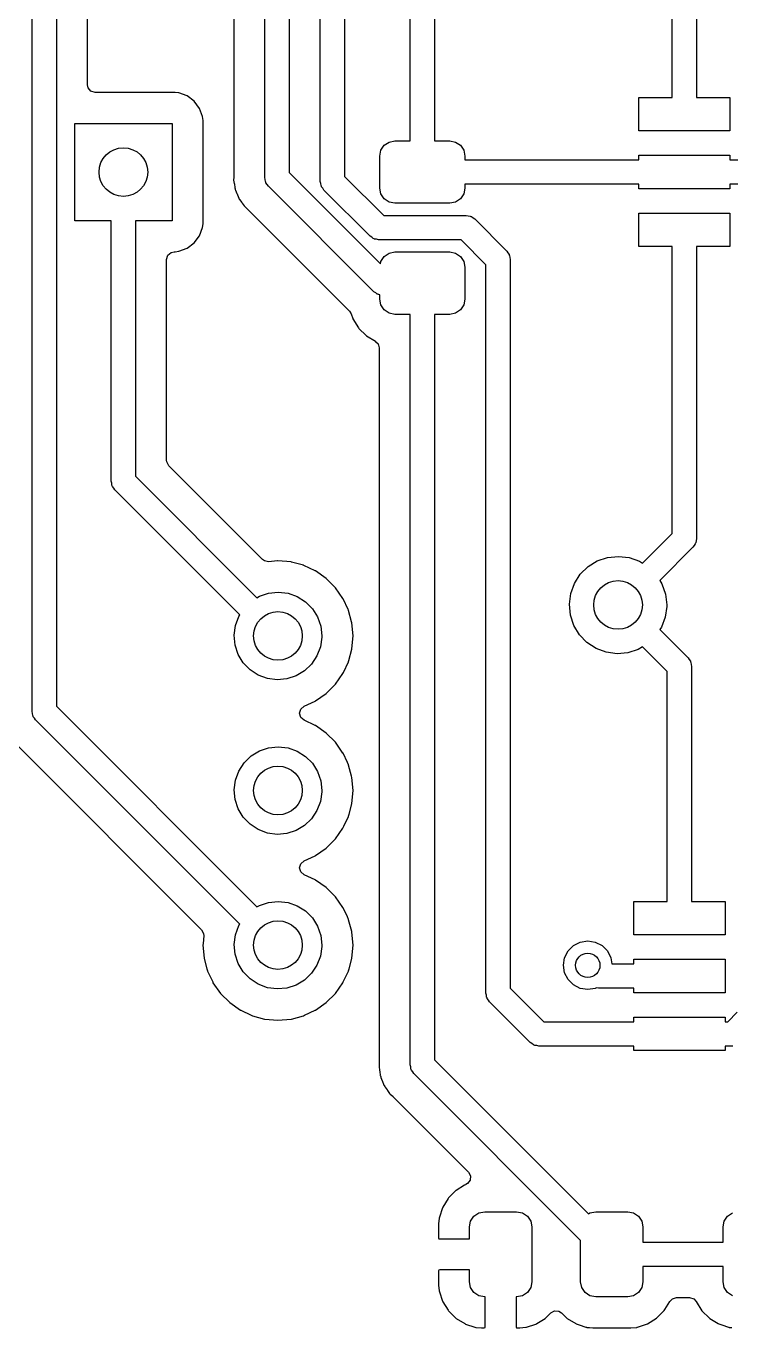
# Model space of a CAD drawing. Extents: x 61 to 228, y -146 to -45.
# Drawn here: x 183.38 to 194.96, y -125.82 to -104.43 of the extents above; entities that cross this region are included whole.
import ezdxf

# ---------------------------------------------------------------- set-up
doc = ezdxf.new("R2010")
doc.units = 0
doc.layers.add('BLACK', color=7, linetype='CONTINUOUS')

msp = doc.modelspace()

# ---------------------------------------------------------------- linework, layer by layer
at = {"layer": 'BLACK', "linetype": 'CONTINUOUS'}
for p, q in [((189.69, -106.318), (189.69, -95.96)), ((190.09, -95.96), (190.09, -106.318)), ((183.877, -97.6976), (183.877, -115.607)), ((183.477, -115.69), (183.477, -97.7805)), ((184.385, -105.396), (184.385, -99.629)), ((187.7, -100.886), (187.7, -106.837)), ((187.3, -106.919), (187.3, -100.969)), ((193.995, -105.605), (193.995, -101.907)), ((194.395, -101.825), (194.395, -105.605)), ((188.213, -106.985), (188.213, -103.519)), ((188.613, -103.519), (188.613, -106.902)), ((186.792, -104.154), (186.792, -106.891)), ((184.397, -105.448), (184.385, -105.396)), ((184.443, -105.502), (184.397, -105.448)), ((184.511, -105.522), (184.443, -105.502)), ((185.826, -105.522), (184.511, -105.522)), ((185.888, -105.529), (185.826, -105.522)), ((186.024, -105.58), (185.888, -105.529)), ((186.141, -105.667), (186.024, -105.58)), ((193.445, -106.155), (193.445, -105.605)), ((193.445, -105.605), (193.995, -105.605)), ((194.395, -105.605), (194.945, -105.605)), ((194.945, -105.605), (194.945, -106.155)), ((186.228, -105.784), (186.141, -105.667)), ((186.279, -105.92), (186.228, -105.784)), ((184.177, -107.63), (184.177, -106.03)), ((184.177, -106.03), (185.777, -106.03)), ((185.777, -106.03), (185.777, -107.63)), ((186.286, -105.982), (186.279, -105.92)), ((186.286, -107.679), (186.286, -105.982)), ((194.945, -106.155), (193.445, -106.155)), ((189.19, -106.568), (189.209, -106.472)), ((189.209, -106.472), (189.264, -106.391)), ((189.264, -106.391), (189.345, -106.337)), ((189.345, -106.337), (189.44, -106.318)), ((189.44, -106.318), (189.69, -106.318)), ((190.09, -106.318), (190.34, -106.318)), ((190.34, -106.318), (190.436, -106.337)), ((190.436, -106.337), (190.517, -106.391)), ((190.517, -106.391), (190.571, -106.472)), ((190.571, -106.472), (190.59, -106.568)), ((189.19, -107.093), (189.19, -106.568)), ((190.59, -106.568), (190.59, -106.63)), ((190.59, -106.63), (193.445, -106.63)), ((193.445, -106.63), (193.445, -106.555)), ((193.445, -106.555), (194.945, -106.555)), ((194.945, -106.555), (194.945, -106.63)), ((194.945, -106.63), (196.345, -106.63)), ((186.79, -106.922), (186.788, -106.957)), ((186.792, -106.899), (186.79, -106.922)), ((186.792, -106.891), (186.792, -106.899)), ((187.308, -106.952), (187.3, -106.919)), ((187.7, -106.837), (189.201, -108.338)), ((188.613, -106.902), (189.254, -107.543)), ((186.788, -106.957), (186.789, -106.964)), ((186.789, -106.964), (186.789, -106.964)), ((186.789, -106.964), (186.799, -107.02)), ((186.799, -107.02), (186.8, -107.026)), ((186.8, -107.026), (186.807, -107.09)), ((186.807, -107.09), (186.81, -107.097)), ((186.81, -107.097), (186.811, -107.099)), ((186.811, -107.099), (186.815, -107.116)), ((186.815, -107.116), (186.816, -107.118)), ((186.816, -107.118), (186.817, -107.126)), ((186.817, -107.126), (186.841, -107.18)), ((187.312, -106.985), (187.308, -106.952)), ((187.318, -106.995), (187.312, -106.985)), ((187.32, -107.006), (187.318, -106.995)), ((187.341, -107.032), (187.32, -107.006)), ((187.359, -107.061), (187.341, -107.032)), ((189.095, -108.797), (187.359, -107.061)), ((188.221, -107.017), (188.213, -106.985)), ((188.225, -107.05), (188.221, -107.017)), ((188.231, -107.06), (188.225, -107.05)), ((188.233, -107.071), (188.231, -107.06)), ((188.254, -107.097), (188.233, -107.071)), ((188.272, -107.126), (188.254, -107.097)), ((189.03, -107.884), (188.272, -107.126)), ((189.209, -107.189), (189.19, -107.093)), ((190.59, -107.093), (190.571, -107.189)), ((193.445, -107.03), (190.59, -107.03)), ((190.59, -107.03), (190.59, -107.093)), ((193.445, -107.105), (193.445, -107.03)), ((194.945, -107.105), (193.445, -107.105)), ((196.345, -107.03), (194.945, -107.03)), ((194.945, -107.03), (194.945, -107.105)), ((186.841, -107.18), (186.843, -107.184)), ((186.843, -107.184), (186.845, -107.19)), ((186.845, -107.19), (186.868, -107.25)), ((186.868, -107.25), (186.872, -107.256)), ((186.872, -107.256), (186.873, -107.259)), ((186.873, -107.259), (186.882, -107.274)), ((186.882, -107.274), (186.883, -107.276)), ((186.883, -107.276), (186.886, -107.283)), ((186.886, -107.283), (186.923, -107.331)), ((186.923, -107.331), (186.925, -107.333)), ((186.925, -107.333), (186.929, -107.339)), ((186.929, -107.339), (186.961, -107.385)), ((189.264, -107.27), (189.209, -107.189)), ((189.345, -107.324), (189.264, -107.27)), ((189.44, -107.343), (189.345, -107.324)), ((190.34, -107.343), (189.44, -107.343)), ((190.436, -107.324), (190.34, -107.343)), ((190.517, -107.27), (190.436, -107.324)), ((190.571, -107.189), (190.517, -107.27)), ((186.961, -107.385), (186.961, -107.385)), ((186.961, -107.385), (186.965, -107.391)), ((186.965, -107.391), (186.971, -107.396)), ((186.971, -107.396), (186.971, -107.396)), ((186.971, -107.396), (187.012, -107.433)), ((187.012, -107.433), (187.017, -107.438)), ((187.017, -107.438), (188.692, -109.113)), ((189.254, -107.543), (190.609, -107.543)), ((190.609, -107.543), (190.641, -107.55)), ((190.641, -107.55), (190.675, -107.554)), ((190.675, -107.554), (190.684, -107.56)), ((190.684, -107.56), (190.696, -107.562)), ((190.696, -107.562), (190.722, -107.583)), ((193.445, -108.055), (193.445, -107.505)), ((193.445, -107.505), (194.945, -107.505)), ((194.945, -107.505), (194.945, -108.055)), ((184.777, -107.63), (184.177, -107.63)), ((184.777, -111.91), (184.777, -107.63)), ((185.777, -107.63), (185.177, -107.63)), ((185.177, -107.63), (185.177, -111.828)), ((186.228, -107.877), (186.279, -107.741)), ((186.279, -107.741), (186.286, -107.679)), ((190.722, -107.583), (190.75, -107.601)), ((190.75, -107.601), (191.277, -108.128)), ((186.024, -108.081), (186.141, -107.994)), ((186.141, -107.994), (186.228, -107.877)), ((189.058, -107.902), (189.03, -107.884)), ((189.084, -107.923), (189.058, -107.902)), ((189.096, -107.925), (189.084, -107.923)), ((189.105, -107.931), (189.096, -107.925)), ((189.138, -107.935), (189.105, -107.931)), ((189.171, -107.943), (189.138, -107.935)), ((190.526, -107.943), (189.171, -107.943)), ((190.935, -108.352), (190.526, -107.943)), ((185.686, -108.265), (185.706, -108.197)), ((185.706, -108.197), (185.76, -108.15)), ((185.76, -108.15), (185.812, -108.139)), ((185.812, -108.139), (185.826, -108.139)), ((185.826, -108.139), (185.888, -108.132)), ((185.888, -108.132), (186.024, -108.081)), ((189.209, -108.297), (189.264, -108.216)), ((189.264, -108.216), (189.345, -108.162)), ((189.345, -108.162), (189.44, -108.143)), ((189.44, -108.143), (190.34, -108.143)), ((190.34, -108.143), (190.436, -108.162)), ((190.436, -108.162), (190.517, -108.216)), ((190.517, -108.216), (190.571, -108.297)), ((191.277, -108.128), (191.294, -108.156)), ((191.294, -108.156), (191.315, -108.182)), ((191.315, -108.182), (191.318, -108.194)), ((191.318, -108.194), (191.324, -108.203)), ((191.324, -108.203), (191.328, -108.236)), ((193.995, -108.055), (193.445, -108.055)), ((193.995, -112.77), (193.995, -108.055)), ((194.945, -108.055), (194.395, -108.055)), ((194.395, -108.055), (194.395, -112.853)), ((185.686, -111.565), (185.686, -108.265)), ((189.201, -108.338), (189.209, -108.297)), ((190.571, -108.297), (190.59, -108.393)), ((190.59, -108.393), (190.59, -108.918)), ((190.935, -120.32), (190.935, -108.352)), ((191.328, -108.236), (191.335, -108.269)), ((191.335, -108.269), (191.335, -120.237)), ((189.123, -108.815), (189.095, -108.797)), ((189.149, -108.836), (189.123, -108.815)), ((189.161, -108.838), (189.149, -108.836)), ((189.17, -108.844), (189.161, -108.838)), ((189.19, -108.847), (189.17, -108.844)), ((189.19, -108.918), (189.19, -108.847)), ((189.209, -109.014), (189.19, -108.918)), ((189.264, -109.095), (189.209, -109.014)), ((190.571, -109.014), (190.517, -109.095)), ((190.59, -108.918), (190.571, -109.014)), ((188.692, -109.113), (188.722, -109.162)), ((188.722, -109.162), (188.747, -109.235)), ((188.747, -109.235), (188.749, -109.242)), ((188.749, -109.242), (188.842, -109.392)), ((189.345, -109.149), (189.264, -109.095)), ((189.44, -109.168), (189.345, -109.149)), ((189.69, -109.168), (189.44, -109.168)), ((189.69, -121.499), (189.69, -109.168)), ((190.34, -109.168), (190.09, -109.168)), ((190.09, -109.168), (190.09, -121.416)), ((190.436, -109.149), (190.34, -109.168)), ((190.517, -109.095), (190.436, -109.149)), ((188.842, -109.392), (188.847, -109.398)), ((188.847, -109.398), (188.848, -109.398)), ((188.848, -109.398), (188.967, -109.517)), ((188.967, -109.517), (188.973, -109.521)), ((188.973, -109.521), (188.973, -109.521)), ((188.973, -109.521), (189.118, -109.61)), ((189.118, -109.61), (189.117, -109.612)), ((189.117, -109.612), (189.162, -109.652)), ((189.162, -109.652), (189.182, -109.719)), ((189.182, -109.719), (189.182, -121.47)), ((185.689, -111.592), (185.686, -111.565)), ((185.723, -111.654), (185.689, -111.592)), ((185.177, -111.828), (187.172, -113.823)), ((187.263, -113.194), (185.723, -111.654)), ((184.785, -111.943), (184.777, -111.91)), ((184.789, -111.976), (184.785, -111.943)), ((184.795, -111.986), (184.789, -111.976)), ((184.797, -111.997), (184.795, -111.986)), ((184.818, -112.023), (184.797, -111.997)), ((184.836, -112.052), (184.818, -112.023)), ((186.889, -114.105), (184.836, -112.052)), ((193.508, -113.257), (193.995, -112.77)), ((194.384, -112.919), (194.378, -112.928)), ((194.388, -112.885), (194.384, -112.919)), ((194.395, -112.853), (194.388, -112.885)), ((194.337, -112.994), (193.791, -113.54)), ((194.355, -112.966), (194.337, -112.994)), ((194.375, -112.94), (194.355, -112.966)), ((194.378, -112.928), (194.375, -112.94)), ((187.294, -113.217), (187.263, -113.194)), ((187.363, -113.231), (187.294, -113.217)), ((187.512, -113.218), (187.363, -113.231)), ((187.517, -113.217), (187.512, -113.218)), ((187.512, -113.218), (187.512, -113.218)), ((187.732, -113.236), (187.517, -113.217)), ((187.737, -113.237), (187.732, -113.236)), ((187.934, -113.29), (187.737, -113.237)), ((187.737, -113.237), (187.737, -113.237)), ((187.939, -113.292), (187.934, -113.29)), ((187.934, -113.29), (187.934, -113.29)), ((187.944, -113.294), (187.939, -113.292)), ((188.129, -113.38), (187.944, -113.294)), ((187.944, -113.294), (187.944, -113.294)), ((192.485, -113.437), (192.613, -113.312)), ((192.613, -113.312), (192.765, -113.219)), ((192.765, -113.219), (192.934, -113.161)), ((192.934, -113.161), (193.111, -113.143)), ((193.111, -113.143), (193.288, -113.164)), ((193.288, -113.164), (193.456, -113.223)), ((193.456, -113.223), (193.508, -113.257)), ((188.134, -113.383), (188.129, -113.38)), ((188.129, -113.38), (188.129, -113.38)), ((188.31, -113.506), (188.134, -113.383)), ((188.462, -113.658), (188.31, -113.506)), ((192.389, -113.587), (192.485, -113.437)), ((193.791, -113.54), (193.827, -113.597)), ((187.211, -113.799), (187.363, -113.747)), ((187.363, -113.747), (187.522, -113.731)), ((187.522, -113.731), (187.682, -113.75)), ((187.682, -113.75), (187.833, -113.803)), ((188.585, -113.834), (188.462, -113.658)), ((192.305, -113.931), (192.328, -113.754)), ((192.328, -113.754), (192.389, -113.587)), ((193.827, -113.597), (193.886, -113.765)), ((193.886, -113.765), (193.905, -113.942)), ((187.172, -113.823), (187.211, -113.799)), ((187.833, -113.803), (187.969, -113.889)), ((187.969, -113.889), (188.082, -114.003)), ((188.588, -113.839), (188.585, -113.834)), ((188.67, -114.016), (188.588, -113.839)), ((188.588, -113.839), (188.588, -113.839)), ((192.323, -114.109), (192.305, -113.931)), ((193.905, -113.965), (193.88, -114.141)), ((193.905, -113.942), (193.905, -113.965)), ((186.818, -114.281), (186.872, -114.13)), ((186.872, -114.13), (186.889, -114.105)), ((188.082, -114.003), (188.167, -114.139)), ((188.167, -114.139), (188.22, -114.291)), ((188.676, -114.029), (188.67, -114.016)), ((188.678, -114.034), (188.676, -114.029)), ((188.727, -114.217), (188.678, -114.034)), ((188.678, -114.034), (188.678, -114.034)), ((192.379, -114.278), (192.323, -114.109)), ((193.88, -114.141), (193.817, -114.308)), ((186.797, -114.44), (186.818, -114.281)), ((188.22, -114.291), (188.237, -114.45)), ((188.732, -114.236), (188.727, -114.217)), ((188.751, -114.45), (188.732, -114.236)), ((192.472, -114.431), (192.379, -114.278)), ((193.817, -114.308), (193.792, -114.346)), ((193.792, -114.346), (194.257, -114.811)), ((186.813, -114.6), (186.797, -114.44)), ((186.864, -114.753), (186.813, -114.6)), ((188.215, -114.63), (188.158, -114.78)), ((188.237, -114.471), (188.215, -114.63)), ((188.237, -114.45), (188.237, -114.471)), ((188.732, -114.665), (188.751, -114.45)), ((192.595, -114.559), (192.472, -114.431)), ((192.745, -114.657), (192.595, -114.559)), ((193.508, -114.628), (193.436, -114.671)), ((193.915, -115.035), (193.508, -114.628)), ((186.947, -114.89), (186.864, -114.753)), ((188.158, -114.78), (188.069, -114.913)), ((188.681, -114.855), (188.73, -114.67)), ((188.73, -114.67), (188.732, -114.665)), ((188.73, -114.67), (188.73, -114.67)), ((192.912, -114.719), (192.745, -114.657)), ((193.089, -114.742), (192.912, -114.719)), ((193.266, -114.726), (193.089, -114.742)), ((193.436, -114.671), (193.266, -114.726)), ((194.257, -114.811), (194.275, -114.84)), ((194.275, -114.84), (194.296, -114.866)), ((187.058, -115.005), (186.947, -114.89)), ((187.193, -115.093), (187.058, -115.005)), ((187.953, -115.024), (187.815, -115.106)), ((188.069, -114.913), (187.953, -115.024)), ((188.585, -115.067), (188.594, -115.049)), ((188.594, -115.049), (188.674, -114.877)), ((188.674, -114.877), (188.676, -114.872)), ((188.674, -114.877), (188.674, -114.877)), ((188.676, -114.872), (188.681, -114.855)), ((193.915, -118.813), (193.915, -115.035)), ((194.296, -114.866), (194.298, -114.877)), ((194.298, -114.877), (194.304, -114.887)), ((194.304, -114.887), (194.308, -114.92)), ((194.308, -114.92), (194.315, -114.953)), ((194.315, -114.953), (194.315, -118.813)), ((187.343, -115.149), (187.193, -115.093)), ((187.502, -115.17), (187.343, -115.149)), ((187.662, -115.156), (187.502, -115.17)), ((187.815, -115.106), (187.662, -115.156)), ((188.31, -115.395), (188.462, -115.243)), ((188.462, -115.243), (188.585, -115.067)), ((188.134, -115.518), (188.31, -115.395)), ((183.484, -115.723), (183.477, -115.69)), ((183.877, -115.607), (187.172, -118.903)), ((187.873, -115.719), (187.893, -115.652)), ((187.893, -115.652), (187.946, -115.606)), ((187.946, -115.606), (188.129, -115.521)), ((188.129, -115.521), (188.134, -115.518)), ((188.129, -115.521), (188.129, -115.521)), ((183.488, -115.756), (183.484, -115.723)), ((183.494, -115.766), (183.488, -115.756)), ((183.497, -115.777), (183.494, -115.766)), ((183.518, -115.803), (183.497, -115.777)), ((183.535, -115.831), (183.518, -115.803)), ((186.889, -119.185), (183.535, -115.831)), ((187.892, -115.788), (187.873, -115.719)), ((187.946, -115.835), (187.892, -115.788)), ((188.129, -115.92), (187.946, -115.835)), ((188.134, -115.923), (188.129, -115.92)), ((188.129, -115.92), (188.129, -115.92)), ((188.31, -116.046), (188.134, -115.923)), ((188.462, -116.198), (188.31, -116.046)), ((183.193, -116.208), (186.261, -119.276)), ((187.074, -116.423), (187.211, -116.339)), ((187.211, -116.339), (187.363, -116.287)), ((187.363, -116.287), (187.522, -116.271)), ((187.522, -116.271), (187.682, -116.29)), ((187.682, -116.29), (187.833, -116.343)), ((187.833, -116.343), (187.969, -116.429)), ((188.585, -116.374), (188.462, -116.198)), ((186.872, -116.67), (186.959, -116.535)), ((186.959, -116.535), (187.074, -116.423)), ((187.969, -116.429), (188.082, -116.543)), ((188.082, -116.543), (188.167, -116.679)), ((188.588, -116.379), (188.585, -116.374)), ((188.659, -116.531), (188.588, -116.379)), ((188.588, -116.379), (188.588, -116.379)), ((188.676, -116.569), (188.659, -116.531)), ((186.818, -116.821), (186.872, -116.67)), ((188.167, -116.679), (188.22, -116.831)), ((188.678, -116.574), (188.676, -116.569)), ((188.727, -116.757), (188.678, -116.574)), ((188.678, -116.574), (188.678, -116.574)), ((188.732, -116.776), (188.727, -116.757)), ((186.797, -116.98), (186.818, -116.821)), ((186.813, -117.14), (186.797, -116.98)), ((188.22, -116.831), (188.237, -116.99)), ((188.751, -116.99), (188.732, -116.776)), ((186.864, -117.293), (186.813, -117.14)), ((188.215, -117.17), (188.158, -117.32)), ((188.237, -117.011), (188.215, -117.17)), ((188.237, -116.99), (188.237, -117.011)), ((188.732, -117.205), (188.751, -116.99)), ((186.947, -117.43), (186.864, -117.293)), ((188.158, -117.32), (188.069, -117.453)), ((188.6, -117.576), (188.674, -117.417)), ((188.674, -117.417), (188.676, -117.412)), ((188.674, -117.417), (188.674, -117.417)), ((188.676, -117.412), (188.685, -117.38)), ((188.685, -117.38), (188.73, -117.21)), ((188.73, -117.21), (188.732, -117.205)), ((188.73, -117.21), (188.73, -117.21)), ((187.058, -117.545), (186.947, -117.43)), ((187.193, -117.633), (187.058, -117.545)), ((187.953, -117.564), (187.815, -117.646)), ((188.069, -117.453), (187.953, -117.564)), ((188.462, -117.783), (188.585, -117.607)), ((188.585, -117.607), (188.6, -117.576)), ((187.343, -117.689), (187.193, -117.633)), ((187.502, -117.71), (187.343, -117.689)), ((187.662, -117.696), (187.502, -117.71)), ((187.815, -117.646), (187.662, -117.696)), ((188.31, -117.935), (188.462, -117.783)), ((188.129, -118.061), (188.134, -118.058)), ((188.134, -118.058), (188.31, -117.935)), ((187.873, -118.259), (187.893, -118.192)), ((187.892, -118.328), (187.873, -118.259)), ((187.893, -118.192), (187.946, -118.146)), ((187.946, -118.146), (188.129, -118.061)), ((188.129, -118.061), (188.129, -118.061)), ((187.946, -118.375), (187.892, -118.328)), ((188.129, -118.46), (187.946, -118.375)), ((188.134, -118.463), (188.129, -118.46)), ((188.129, -118.46), (188.129, -118.46)), ((188.31, -118.586), (188.134, -118.463)), ((188.462, -118.738), (188.31, -118.586)), ((187.172, -118.903), (187.211, -118.879)), ((187.211, -118.879), (187.363, -118.827)), ((187.363, -118.827), (187.522, -118.811)), ((187.522, -118.811), (187.682, -118.83)), ((187.682, -118.83), (187.833, -118.883)), ((187.833, -118.883), (187.969, -118.969)), ((188.585, -118.914), (188.462, -118.738)), ((188.588, -118.919), (188.585, -118.914)), ((193.365, -119.363), (193.365, -118.813)), ((193.365, -118.813), (193.915, -118.813)), ((194.315, -118.813), (194.865, -118.813)), ((194.865, -118.813), (194.865, -119.363)), ((187.969, -118.969), (188.082, -119.083)), ((188.082, -119.083), (188.167, -119.219)), ((188.657, -119.067), (188.588, -118.919)), ((188.588, -118.919), (188.588, -118.919)), ((188.676, -119.109), (188.657, -119.067)), ((188.678, -119.114), (188.676, -119.109)), ((188.729, -119.307), (188.678, -119.114)), ((188.678, -119.114), (188.678, -119.114)), ((186.261, -119.276), (186.295, -119.339)), ((186.295, -119.339), (186.298, -119.376)), ((186.818, -119.361), (186.872, -119.21)), ((186.872, -119.21), (186.889, -119.185)), ((188.167, -119.219), (188.22, -119.371)), ((188.732, -119.316), (188.729, -119.307)), ((188.751, -119.53), (188.732, -119.316)), ((186.286, -119.504), (186.284, -119.53)), ((186.284, -119.53), (186.303, -119.745)), ((186.298, -119.376), (186.286, -119.504)), ((186.797, -119.52), (186.818, -119.361)), ((186.813, -119.68), (186.797, -119.52)), ((188.237, -119.551), (188.215, -119.71)), ((188.22, -119.371), (188.237, -119.53)), ((188.237, -119.53), (188.237, -119.551)), ((188.732, -119.745), (188.751, -119.53)), ((192.285, -119.625), (192.373, -119.537)), ((192.373, -119.537), (192.485, -119.48)), ((192.485, -119.48), (192.608, -119.461)), ((192.608, -119.461), (192.732, -119.48)), ((192.732, -119.48), (192.843, -119.537)), ((192.843, -119.537), (192.932, -119.625)), ((194.865, -119.363), (193.365, -119.363)), ((186.303, -119.745), (186.304, -119.75)), ((186.304, -119.75), (186.304, -119.75)), ((186.304, -119.75), (186.349, -119.917)), ((186.864, -119.833), (186.813, -119.68)), ((188.215, -119.71), (188.158, -119.86)), ((188.686, -119.917), (188.73, -119.75)), ((188.73, -119.75), (188.732, -119.745)), ((188.73, -119.75), (188.73, -119.75)), ((192.208, -119.861), (192.228, -119.737)), ((192.228, -119.737), (192.285, -119.625)), ((192.932, -119.625), (192.989, -119.737)), ((192.989, -119.737), (193.005, -119.838)), ((193.365, -119.838), (193.365, -119.763)), ((193.365, -119.763), (194.865, -119.763)), ((194.865, -119.763), (194.865, -120.313)), ((186.349, -119.917), (186.359, -119.952)), ((186.359, -119.952), (186.361, -119.957)), ((186.361, -119.957), (186.361, -119.957)), ((186.361, -119.957), (186.444, -120.135)), ((186.947, -119.97), (186.864, -119.833)), ((187.058, -120.085), (186.947, -119.97)), ((188.158, -119.86), (188.069, -119.993)), ((188.591, -120.135), (188.674, -119.957)), ((188.674, -119.957), (188.676, -119.952)), ((188.674, -119.957), (188.674, -119.957)), ((188.676, -119.952), (188.686, -119.917)), ((192.228, -119.984), (192.208, -119.861)), ((193.005, -119.838), (193.365, -119.838)), ((186.444, -120.135), (186.449, -120.147)), ((186.449, -120.147), (186.573, -120.323)), ((187.193, -120.173), (187.058, -120.085)), ((187.343, -120.229), (187.193, -120.173)), ((187.815, -120.186), (187.662, -120.236)), ((187.953, -120.104), (187.815, -120.186)), ((188.069, -119.993), (187.953, -120.104)), ((188.462, -120.323), (188.585, -120.147)), ((188.585, -120.147), (188.591, -120.135)), ((192.285, -120.096), (192.228, -119.984)), ((192.373, -120.184), (192.285, -120.096)), ((192.485, -120.241), (192.373, -120.184)), ((186.573, -120.323), (186.725, -120.475)), ((187.502, -120.25), (187.343, -120.229)), ((187.662, -120.236), (187.502, -120.25)), ((188.31, -120.475), (188.462, -120.323)), ((190.942, -120.352), (190.935, -120.32)), ((190.946, -120.386), (190.942, -120.352)), ((190.952, -120.395), (190.946, -120.386)), ((190.955, -120.407), (190.952, -120.395)), ((190.976, -120.433), (190.955, -120.407)), ((191.335, -120.237), (191.887, -120.788)), ((192.608, -120.261), (192.485, -120.241)), ((192.732, -120.241), (192.608, -120.261)), ((192.752, -120.231), (192.732, -120.241)), ((192.753, -120.231), (192.752, -120.231)), ((192.786, -120.238), (192.753, -120.231)), ((193.365, -120.238), (192.786, -120.238)), ((193.365, -120.313), (193.365, -120.238)), ((194.865, -120.313), (193.365, -120.313)), ((186.725, -120.475), (186.901, -120.598)), ((186.901, -120.598), (186.906, -120.601)), ((186.906, -120.601), (186.906, -120.601)), ((186.906, -120.601), (187.079, -120.682)), ((187.955, -120.682), (188.129, -120.601)), ((188.129, -120.601), (188.134, -120.598)), ((188.129, -120.601), (188.129, -120.601)), ((188.134, -120.598), (188.31, -120.475)), ((190.993, -120.461), (190.976, -120.433)), ((191.662, -121.13), (190.993, -120.461)), ((187.079, -120.682), (187.096, -120.689)), ((187.096, -120.689), (187.101, -120.691)), ((187.101, -120.691), (187.101, -120.691)), ((187.101, -120.691), (187.298, -120.744)), ((187.298, -120.744), (187.298, -120.744)), ((187.298, -120.744), (187.303, -120.745)), ((187.303, -120.745), (187.517, -120.764)), ((187.517, -120.764), (187.732, -120.745)), ((187.732, -120.745), (187.737, -120.744)), ((187.737, -120.744), (187.934, -120.691)), ((187.737, -120.744), (187.737, -120.744)), ((187.934, -120.691), (187.939, -120.689)), ((187.934, -120.691), (187.934, -120.691)), ((187.939, -120.689), (187.955, -120.682)), ((191.887, -120.788), (193.365, -120.788)), ((193.365, -120.788), (193.365, -120.713)), ((193.365, -120.713), (194.865, -120.713)), ((194.865, -120.713), (194.865, -120.788)), ((194.865, -120.788), (194.907, -120.788)), ((194.907, -120.788), (195.065, -120.63)), ((191.691, -121.148), (191.662, -121.13)), ((191.717, -121.169), (191.691, -121.148)), ((191.728, -121.171), (191.717, -121.169)), ((191.738, -121.177), (191.728, -121.171)), ((191.771, -121.181), (191.738, -121.177)), ((191.803, -121.188), (191.771, -121.181)), ((193.365, -121.188), (191.803, -121.188)), ((193.365, -121.263), (193.365, -121.188)), ((194.865, -121.263), (193.365, -121.263)), ((194.989, -121.188), (194.865, -121.188)), ((194.865, -121.188), (194.865, -121.263)), ((189.182, -121.479), (189.178, -121.528)), ((189.182, -121.47), (189.182, -121.479)), ((190.09, -121.416), (192.62, -123.946)), ((189.178, -121.528), (189.178, -121.536)), ((189.178, -121.536), (189.179, -121.544)), ((189.179, -121.544), (189.179, -121.544)), ((189.179, -121.544), (189.183, -121.566)), ((189.183, -121.566), (189.187, -121.589)), ((189.187, -121.589), (189.189, -121.599)), ((189.189, -121.599), (189.19, -121.606)), ((189.19, -121.606), (189.197, -121.669)), ((189.197, -121.669), (189.2, -121.676)), ((189.2, -121.676), (189.201, -121.679)), ((189.201, -121.679), (189.205, -121.695)), ((189.698, -121.532), (189.69, -121.499)), ((189.702, -121.565), (189.698, -121.532)), ((189.708, -121.575), (189.702, -121.565)), ((189.71, -121.586), (189.708, -121.575)), ((189.731, -121.612), (189.71, -121.586)), ((189.749, -121.64), (189.731, -121.612)), ((192.489, -124.381), (189.749, -121.64)), ((189.205, -121.695), (189.206, -121.698)), ((189.206, -121.698), (189.207, -121.705)), ((189.207, -121.705), (189.231, -121.761)), ((189.231, -121.761), (189.233, -121.764)), ((189.233, -121.764), (189.235, -121.77)), ((189.235, -121.77), (189.236, -121.772)), ((189.236, -121.772), (189.253, -121.816)), ((189.253, -121.816), (189.258, -121.83)), ((189.258, -121.83), (189.262, -121.836)), ((189.262, -121.836), (189.263, -121.838)), ((189.263, -121.838), (189.272, -121.853)), ((189.272, -121.853), (189.273, -121.855)), ((189.273, -121.855), (189.276, -121.862)), ((189.276, -121.862), (189.311, -121.908)), ((189.311, -121.908), (189.315, -121.913)), ((189.315, -121.913), (189.319, -121.918)), ((189.319, -121.918), (189.351, -121.965)), ((189.351, -121.965), (189.351, -121.965)), ((189.351, -121.965), (189.355, -121.971)), ((189.355, -121.971), (189.361, -121.976)), ((189.361, -121.976), (189.361, -121.976)), ((189.361, -121.976), (189.402, -122.012)), ((189.402, -122.012), (189.407, -122.017)), ((189.407, -122.017), (190.648, -123.258)), ((190.677, -123.391), (190.634, -123.448)), ((190.648, -123.258), (190.682, -123.321)), ((190.682, -123.321), (190.677, -123.391)), ((190.435, -123.568), (190.321, -123.682)), ((190.447, -123.559), (190.435, -123.568)), ((190.584, -123.473), (190.447, -123.559)), ((190.598, -123.467), (190.584, -123.473)), ((190.6, -123.466), (190.598, -123.467)), ((190.598, -123.467), (190.598, -123.467)), ((190.604, -123.464), (190.6, -123.466)), ((190.634, -123.448), (190.604, -123.464)), ((190.604, -123.464), (190.604, -123.464)), ((190.227, -123.832), (190.22, -123.845)), ((190.312, -123.694), (190.227, -123.832)), ((190.321, -123.682), (190.312, -123.694)), ((190.166, -124.013), (190.157, -124.107)), ((190.169, -123.999), (190.166, -124.013)), ((190.22, -123.845), (190.169, -123.999)), ((190.683, -124.065), (190.738, -123.984)), ((190.738, -123.984), (190.819, -123.93)), ((190.819, -123.93), (190.914, -123.91)), ((190.914, -123.91), (191.439, -123.91)), ((191.439, -123.91), (191.535, -123.93)), ((191.535, -123.93), (191.616, -123.984)), ((191.616, -123.984), (191.67, -124.065)), ((192.62, -123.946), (192.644, -123.93)), ((192.644, -123.93), (192.739, -123.91)), ((192.739, -123.91), (193.264, -123.91)), ((193.264, -123.91), (193.36, -123.93)), ((193.36, -123.93), (193.441, -123.984)), ((193.441, -123.984), (193.495, -124.065)), ((194.851, -124.065), (194.905, -123.984)), ((194.905, -123.984), (194.986, -123.93)), ((190.157, -124.107), (190.156, -124.113)), ((190.156, -124.113), (190.156, -124.338)), ((190.664, -124.16), (190.683, -124.065)), ((190.664, -124.356), (190.664, -124.16)), ((191.67, -124.065), (191.689, -124.16)), ((191.689, -124.16), (191.689, -125.06)), ((193.495, -124.065), (193.514, -124.16)), ((193.514, -124.16), (193.514, -124.41)), ((194.832, -124.16), (194.851, -124.065)), ((194.832, -124.41), (194.832, -124.16)), ((190.156, -124.338), (190.161, -124.354)), ((190.161, -124.354), (190.162, -124.355)), ((190.162, -124.355), (190.17, -124.356)), ((190.17, -124.356), (190.664, -124.356)), ((192.489, -125.06), (192.489, -124.381)), ((193.514, -124.41), (194.832, -124.41)), ((190.158, -124.87), (190.156, -124.878)), ((190.156, -124.878), (190.156, -125.108)), ((190.159, -124.869), (190.158, -124.87)), ((190.175, -124.864), (190.159, -124.869)), ((190.664, -124.864), (190.175, -124.864)), ((190.664, -125.06), (190.664, -124.864)), ((194.832, -124.81), (193.514, -124.81)), ((193.514, -124.81), (193.514, -125.06)), ((194.832, -125.06), (194.832, -124.81)), ((190.156, -125.108), (190.157, -125.114)), ((190.157, -125.114), (190.167, -125.21)), ((190.683, -125.156), (190.664, -125.06)), ((191.689, -125.06), (191.67, -125.156)), ((192.508, -125.156), (192.489, -125.06)), ((193.514, -125.06), (193.495, -125.156)), ((194.851, -125.156), (194.832, -125.06)), ((190.167, -125.21), (190.17, -125.223)), ((190.17, -125.223), (190.221, -125.377)), ((190.738, -125.237), (190.683, -125.156)), ((190.819, -125.291), (190.738, -125.237)), ((190.914, -125.31), (190.819, -125.291)), ((190.923, -125.31), (190.914, -125.31)), ((190.923, -125.805), (190.923, -125.31)), ((191.439, -125.31), (191.431, -125.31)), ((191.431, -125.31), (191.431, -125.8)), ((191.535, -125.291), (191.439, -125.31)), ((191.616, -125.237), (191.535, -125.291)), ((191.67, -125.156), (191.616, -125.237)), ((192.563, -125.237), (192.508, -125.156)), ((192.644, -125.291), (192.563, -125.237)), ((192.739, -125.31), (192.644, -125.291)), ((193.264, -125.31), (192.739, -125.31)), ((193.36, -125.291), (193.264, -125.31)), ((193.441, -125.237), (193.36, -125.291)), ((193.495, -125.156), (193.441, -125.237)), ((193.999, -125.338), (194.066, -125.319)), ((194.066, -125.319), (194.281, -125.319)), ((194.281, -125.319), (194.349, -125.339)), ((194.905, -125.237), (194.851, -125.156)), ((194.986, -125.291), (194.905, -125.237)), ((190.221, -125.377), (190.227, -125.39)), ((190.227, -125.39), (190.312, -125.528)), ((190.312, -125.528), (190.321, -125.54)), ((190.321, -125.54), (190.436, -125.654)), ((192, -125.572), (192.062, -125.538)), ((192.062, -125.538), (192.133, -125.543)), ((192.133, -125.543), (192.178, -125.572)), ((193.748, -125.649), (193.859, -125.539)), ((193.859, -125.539), (193.864, -125.534)), ((193.864, -125.534), (193.875, -125.516)), ((193.875, -125.516), (193.957, -125.383)), ((193.957, -125.383), (193.958, -125.384)), ((193.958, -125.384), (193.999, -125.338)), ((194.349, -125.339), (194.389, -125.385)), ((194.389, -125.385), (194.39, -125.384)), ((194.39, -125.384), (194.483, -125.535)), ((194.483, -125.535), (194.609, -125.66)), ((190.436, -125.654), (190.448, -125.663)), ((190.448, -125.663), (190.586, -125.748)), ((190.586, -125.748), (190.599, -125.754)), ((190.599, -125.754), (190.753, -125.806)), ((191.602, -125.805), (191.756, -125.754)), ((191.756, -125.754), (191.769, -125.748)), ((191.769, -125.748), (191.907, -125.662)), ((191.907, -125.662), (191.919, -125.653)), ((191.919, -125.653), (192, -125.572)), ((192.178, -125.572), (192.261, -125.655)), ((192.261, -125.655), (192.261, -125.655)), ((192.261, -125.655), (192.266, -125.66)), ((192.266, -125.66), (192.272, -125.664)), ((192.272, -125.664), (192.272, -125.664)), ((192.272, -125.664), (192.41, -125.748)), ((192.41, -125.748), (192.417, -125.753)), ((192.417, -125.753), (192.467, -125.769)), ((193.559, -125.762), (193.588, -125.752)), ((193.588, -125.752), (193.739, -125.659)), ((193.739, -125.659), (193.748, -125.649)), ((194.609, -125.66), (194.615, -125.664)), ((194.615, -125.664), (194.615, -125.664)), ((194.615, -125.664), (194.752, -125.748)), ((194.752, -125.748), (194.759, -125.753)), ((194.759, -125.753), (194.81, -125.769)), ((190.753, -125.806), (190.766, -125.809)), ((190.766, -125.809), (190.861, -125.818)), ((190.861, -125.818), (190.867, -125.819)), ((190.867, -125.819), (190.905, -125.819)), ((190.905, -125.819), (190.92, -125.814)), ((190.92, -125.814), (190.921, -125.813)), ((190.921, -125.813), (190.923, -125.805)), ((191.431, -125.8), (191.435, -125.816)), ((191.435, -125.816), (191.437, -125.817)), ((191.437, -125.817), (191.444, -125.818)), ((191.444, -125.818), (191.486, -125.818)), ((191.486, -125.818), (191.493, -125.818)), ((191.493, -125.818), (191.589, -125.808)), ((191.589, -125.808), (191.602, -125.805)), ((192.467, -125.769), (192.578, -125.806)), ((192.578, -125.806), (192.578, -125.806)), ((192.578, -125.806), (192.585, -125.808)), ((192.585, -125.808), (192.591, -125.809)), ((192.591, -125.809), (192.591, -125.809)), ((192.591, -125.809), (192.634, -125.813)), ((192.634, -125.813), (192.689, -125.819)), ((192.689, -125.819), (193.315, -125.819)), ((193.315, -125.819), (193.318, -125.819)), ((193.318, -125.819), (193.414, -125.809)), ((193.318, -125.819), (193.318, -125.819)), ((193.414, -125.809), (193.421, -125.808)), ((193.414, -125.809), (193.414, -125.809)), ((193.421, -125.808), (193.427, -125.806)), ((193.427, -125.806), (193.559, -125.762)), ((193.427, -125.806), (193.427, -125.806)), ((194.81, -125.769), (194.921, -125.806)), ((194.921, -125.806), (194.921, -125.806)), ((194.921, -125.806), (194.927, -125.808)), ((194.927, -125.808), (194.934, -125.809)), ((194.934, -125.809), (194.934, -125.809)), ((194.934, -125.809), (194.977, -125.813))]:
    msp.add_line(p, q, dxfattribs=at)
at = {"layer": 'BLACK'}
for centre, radius in [((184.977, -106.831), 0.4), ((193.105, -113.942), 0.4), ((187.517, -114.45), 0.4), ((187.517, -116.99), 0.4), ((187.517, -119.53), 0.4), ((192.608, -119.861), 0.2)]:
    msp.add_circle(centre, radius, dxfattribs=at)

doc.saveas('drawing.dxf')
